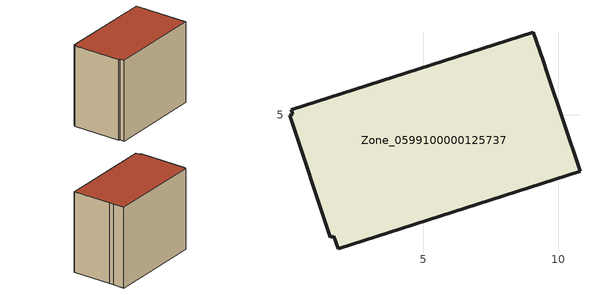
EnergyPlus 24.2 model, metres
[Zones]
Zone_0599100000125737
 floor ground (C_G): 9.07,8.07 9.43,7.01 9.59,6.54 10.8,2.91 1.85,0.04 1.69,0.51 1.56,0.47 0.05,5 0.16,5.03 0.11,5.19 z0.53
 wall outside (C_F): 0.05,5 1.56,0.47 1.69,0.51 1.85,0.04 10.8,2.91 9.59,6.54 9.43,7.01 9.07,8.07 0.11,5.19 0.16,5.03 0.05,5 z0.53:8.61
 roof outside (C_R): 9.43,7.01 9.07,8.07 0.11,5.19 0.16,5.03 0.05,5 1.56,0.47 1.69,0.51 1.85,0.04 10.8,2.91 9.59,6.54 z8.61
[BUILDING]
Pand.0599100000125737: North Axis=0; Terrain=City; Loads Convergence Tolerance Value=0.04; Temperature Convergence Tolerance Value=0.4; Solar Distribution=FullExterior; Maximum Number of Warmup Days=25; Minimum Number of Warmup Days=1
[Site:Location]
Rotterdam.The.Hague.AP_ZH_NLD Design_Conditions: Latitude=51.96; Longitude=4.45; Time Zone=1; Elevation=-4.5
[SITE:GROUNDTEMPERATURE:BUILDINGSURFACE]
18, 18, 18, 18, 18, 18, 18, 18, 18, 18, 18, 18
[MATERIAL] Thermal Absorptance=0.9; Solar Absorptance=0.7; Visible Absorptance=0.7
Name | Roughness | Thickness | Conductivity | Density | Specific Heat
G.TI.1965-1974 | MediumSmooth | 0.15 | 0.882353 | 540 | 1210
F.TI.1965-1974 | Rough | 0.3 | 0.697674 | 1920 | 840
R.TI.1965-1974 | MediumRough | 0.2 | 0.232558 | 1500 | 1000
[CONSTRUCTION]
C_G: G.TI.1965-1974
C_F: F.TI.1965-1974
C_R: R.TI.1965-1974
[ZONE]
Zone_0599100000125737: Type=1; Multiplier=1; Ceiling Height=Autocalculate; Volume=Autocalculate; Floor Area=autocalculate; Part of Total Floor Area=Yes
[ZONEINFILTRATION:DESIGNFLOWRATE]
Infil_Zone_0599100000125737: Zone or ZoneList or Space or SpaceList=Zone_0599100000125737; Schedule=AlwaysOn; Design Flow Rate Calculation Method=Flow/Area; Flow Rate per Floor Area=0.003; Constant Term Coefficient=1; Temperature Term Coefficient=0; Velocity Term Coefficient=0; Velocity Squared Term Coefficient=0
[HVACTEMPLATE:ZONE:IDEALLOADSAIRSYSTEM]
Zone_0599100000125737: Maximum Heating Supply Air Temperature=50; Minimum Cooling Supply Air Temperature=13; Maximum Heating Supply Air Humidity Ratio=0.0156; Minimum Cooling Supply Air Humidity Ratio=0.0077; Heating Limit=NoLimit; Cooling Limit=NoLimit; Dehumidification Control Type=ConstantSensibleHeatRatio; Cooling Sensible Heat Ratio=0.7; Dehumidification Setpoint=60; Humidification Control Type=None; Humidification Setpoint=30; Outdoor Air Method=None; Outdoor Air Flow Rate per Person=0.00944; Outdoor Air Flow Rate per Zone Floor Area=0; Outdoor Air Flow Rate per Zone=0; Demand Controlled Ventilation Type=None; Outdoor Air Economizer Type=NoEconomizer; Heat Recovery Type=None; Sensible Heat Recovery Effectiveness=0.7; Latent Heat Recovery Effectiveness=0.65
[ZONECONTROL:THERMOSTAT]
ThermostatControl_Zone_0599100000125737: Zone or ZoneList=Zone_0599100000125737; Control Type Schedule=DualSetpointControlType; Control 1=Thermostat_Zone_0599100000125737; Temperature Difference Between Cutout And Setpoint=0
[THERMOSTATSETPOINT:DUALSETPOINT]
Thermostat_Zone_0599100000125737: Heating Setpoint Temperature Schedule=HeatingSetpoint_Zone_0599100000125737; Cooling Setpoint Temperature Schedule=CoolingSetpoint_Zone_0599100000125737
[SCHEDULE:COMPACT]
HeatingSetpoint_Zone_0599100000125737: Through: 12/31, For: AllDays, Until: 24:00, 21
CoolingSetpoint_Zone_0599100000125737: Through: 12/31, For: AllDays, Until: 24:00, 24
DualSetpointControlType: Through: 12/31, For: AllDays, Until: 24:00, 4
AlwaysOn: Through: 12/31, For: AllDays, Until: 24:00, 1
